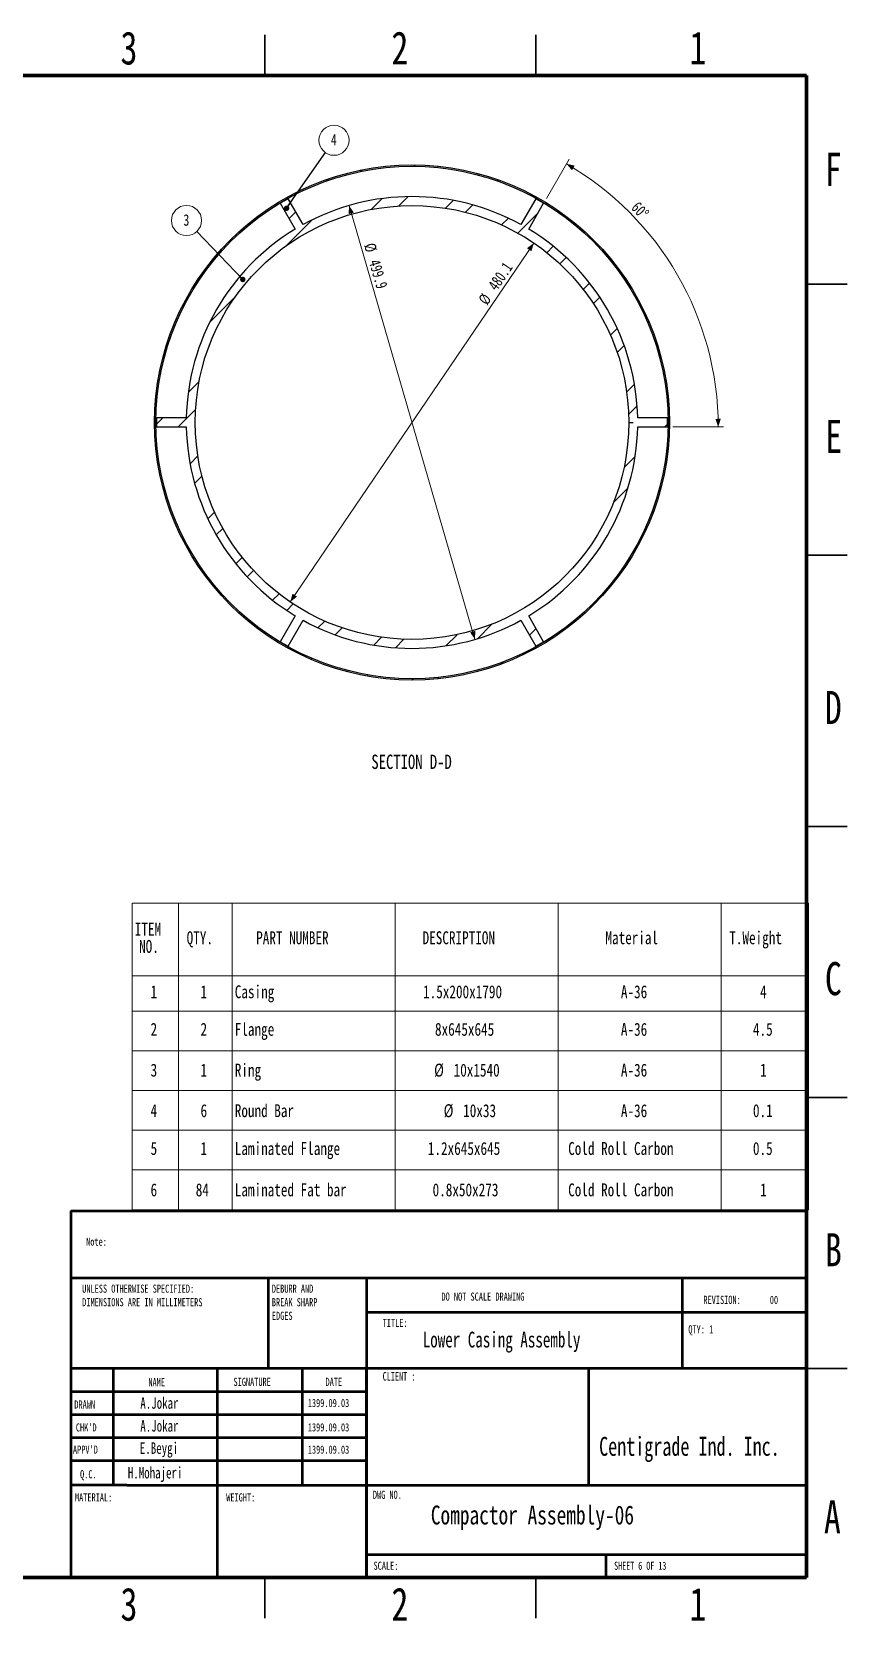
# Paper-space layout 'Sheet6' of a CAD drawing. Header units: millimetres. Extents: x 2 to 418, y 2 to 295.
# Drawn here: x 267 to 417.5, y 1.9 to 295 of the extents above; entities that cross this region are included whole.
import ezdxf

# ---------------------------------------------------------------- set-up
doc = ezdxf.new("R2010")
doc.units = ezdxf.units.MM
doc.styles.add('SLDTEXTSTYLE0', font='TXT', dxfattribs={"width": 0.75})
doc.styles.add('SLDTEXTSTYLE1', font='TXT', dxfattribs={"width": 0.686449})
doc.styles.add('SLDTEXTSTYLE2', font='TXT', dxfattribs={"width": 0.652778})
doc.styles.add('SLDTEXTSTYLE3', font='TXT', dxfattribs={"width": 0.692308})
doc.styles.add('SLDTEXTSTYLE4', font='TXT', dxfattribs={"width": 0.7})
doc.dimstyles.new('SLDDIMSTYLE3', dxfattribs={"dimtxt": 0.18, "dimasz": 1, "dimexe": 0, "dimexo": 0.0625, "dimgap": 0, "dimtad": 0, "dimtih": 1, "dimtoh": 1, "dimdec": 0, "dimrnd": 1e-09, "dimzin": 0, "dimdsep": 46, "dimtxsty": 'Standard', "dimblk1": 'DOT', "dimblk2": 'DOT', "dimsah": 1, "dimcen": 0.09, "dimadec": 0, "dimazin": 0, "dimtfac": 1, "dimtdec": 0, "dimtofl": 0, "dimtmove": 0, "dimatfit": 3, "dimldrblk": 'DOT', "dimfxl": 1, "dimfrac": 2, "dimtolj": 1, "dimtzin": 0, "dimarcsym": 0})
doc.dimstyles.new('SLDDIMSTYLE38', dxfattribs={"dimtxt": 2.116667, "dimasz": 1.5, "dimexe": 0, "dimexo": 0.0625, "dimgap": 0.529167, "dimtad": 1, "dimdec": 4, "dimlfac": 6, "dimzin": 12, "dimdsep": 46, "dimtxsty": 'SLDTEXTSTYLE0', "dimsah": 1, "dimcen": 0.09, "dimazin": 3, "dimtfac": 1, "dimtdec": 0, "dimtofl": 0, "dimtmove": 0, "dimatfit": 3, "dimfxl": 1, "dimfrac": 2, "dimtolj": 1, "dimtzin": 12, "dimarcsym": 0})
doc.dimstyles.new('SLDDIMSTYLE39', dxfattribs={"dimtxt": 2.116667, "dimasz": 1.5, "dimexe": 0, "dimexo": 0.0625, "dimgap": 0.529167, "dimtad": 1, "dimdec": 1, "dimlfac": 6, "dimrnd": 1e-09, "dimzin": 12, "dimdsep": 46, "dimtxsty": 'SLDTEXTSTYLE0', "dimsah": 1, "dimcen": 0, "dimadec": 0, "dimazin": 3, "dimtfac": 1, "dimtdec": 0, "dimtmove": 0, "dimatfit": 3, "dimfxl": 1, "dimfrac": 2, "dimtolj": 1, "dimtzin": 12, "dimarcsym": 0})

# ---------------------------------------------------------------- blocks, each defined once
blk = doc.blocks.new('SW_NOTE_78')
at = {"color": 0, "linetype": 'Continuous', "lineweight": 0, "char_height": 1.5, "attachment_point": 1, "style": 'SLDTEXTSTYLE0'}
for s, insert in [('UNLESS OTHERWISE SPECIFIED:', (0, 1.93)), ('DIMENSIONS ARE IN MILLIMETERS', (0, -0.57))]:
    blk.add_mtext(s, dxfattribs=dict(at, insert=insert))
blk = doc.blocks.new('SW_NOTE_79')
at = {"color": 0, "linetype": 'Continuous', "lineweight": 0, "char_height": 1.5, "attachment_point": 1, "style": 'SLDTEXTSTYLE0'}
for s, insert in [('DEBURR AND', (0, 1.93)), ('BREAK SHARP', (0, -0.57)), ('EDGES', (0, -3.07))]:
    blk.add_mtext(s, dxfattribs=dict(at, insert=insert))
blk = doc.blocks.new('SW_TABLEANNOTATION_3')
at = {"color": 0, "linetype": 'Continuous', "lineweight": 0}
for p, q in [((0, 0), (0, -56.55)), ((124.84, 0), (0, 0)), ((8.57, 0), (8.57, -13.39)), ((18.45, 0), (18.45, -13.39)), ((48.54, 0), (48.54, -13.39)), ((78.63, 0), (78.63, -13.39)), ((108.71, 0), (108.71, -13.39)), ((124.84, -56.55), (124.84, 0)), ((0, -13.39), (124.84, -13.39)), ((8.57, -13.39), (8.57, -56.55)), ((18.45, -13.39), (18.45, -56.55)), ((48.54, -13.39), (48.54, -56.55)), ((78.63, -13.39), (78.63, -56.55)), ((108.71, -13.39), (108.71, -56.55)), ((0, -19.91), (124.84, -19.91)), ((0, -27.24), (124.84, -27.24)), ((0, -34.57), (124.84, -34.57)), ((0, -41.89), (124.84, -41.89)), ((0, -49.22), (124.84, -49.22)), ((0, -56.55), (124.84, -56.55))]:
    blk.add_line(p, q, dxfattribs=at)
at = {"color": 0, "linetype": 'Continuous', "lineweight": 0, "attachment_point": 1, "style": 'SLDTEXTSTYLE0'}
for s, insert, char_height in [('ITEM', (0.5, -3.62), 2.381), ('QTY.', (10.07, -5.21), 2.381), ('PART NUMBER', (22.9, -5.21), 2.3813), ('DESCRIPTION', (53.61, -5.21), 2.3813), ('Material', (87.36, -5.21), 2.381), ('T.Weight', (110.21, -5.21), 2.381), ('NO.', (1.29, -6.8), 2.381), ('1', (3.41, -15.17), 2.38), ('1', (12.63, -15.17), 2.38), ('Casing', (18.95, -15.17), 2.381), ('1.5x200x1790', (53.7, -15.17), 2.3813), ('A-36', (90.21, -15.17), 2.381), ('4', (115.9, -15.17), 2.38), ('2', (3.41, -22.09), 2.38), ('2', (12.63, -22.09), 2.38), ('Flange', (18.95, -22.09), 2.381), ('8x645x645', (55.9, -22.09), 2.381), ('A-36', (90.21, -22.09), 2.381), ('4.5', (114.58, -22.09), 2.381), ('3', (3.41, -29.62), 2.38), ('1', (12.63, -29.62), 2.38), ('Ring', (18.95, -29.62), 2.381), ('%%c', (55.74, -29.62), 2.381), ('10x1540', (59.34, -29.62), 2.381), ('A-36', (90.21, -29.62), 2.381), ('1', (115.9, -29.62), 2.38), ('4', (3.41, -37.1), 2.38), ('6', (12.63, -37.1), 2.38), ('Round Bar', (18.95, -37.1), 2.381), ('%%c', (57.5, -37.1), 2.381), ('10x33', (61.1, -37.1), 2.381), ('A-36', (90.21, -37.1), 2.381), ('0.1', (114.58, -37.1), 2.381), ('Laminated Flange', (18.95, -44.07), 2.3813), ('Cold Roll Carbon', (80.48, -44.07), 2.3813), ('5', (3.41, -44.07), 2.38), ('1', (12.63, -44.07), 2.38), ('1.2x645x645', (54.58, -44.07), 2.3813), ('0.5', (114.58, -44.07), 2.381), ('6', (3.41, -51.7), 2.38), ('84', (11.75, -51.7), 2.381), ('Laminated Fat bar', (18.95, -51.7), 2.3813), ('0.8x50x273', (55.46, -51.7), 2.381), ('Cold Roll Carbon', (80.48, -51.7), 2.3813), ('1', (115.9, -51.7), 2.38)]:
    blk.add_mtext(s, dxfattribs=dict(at, insert=insert, char_height=char_height))
blk = doc.blocks.new('_D_117')
at = {"color": 7, "linetype": 'Continuous', "lineweight": 18, "transparency": 16777216}
for p, q in [((361.97, 264.3), (366.17, 271.57)), ((385.34, 222.17), (394.69, 222.17))]:
    blk.add_line(p, q, dxfattribs=at)
blk.add_arc((337.65, 222.17), 56.04, 0, 60, dxfattribs=at)
for points in [[(365.67, 270.7), (366.7, 269.5), (367.22, 270.36)], [(393.69, 222.17), (394.17, 223.68), (393.17, 223.66)]]:
    blk.add_solid(points, dxfattribs=at)
at = {"color": 7, "linetype": 'Continuous', "lineweight": 18, "transparency": 16777216, "insert": (379.05, 263.94), "char_height": 2.117, "attachment_point": 1, "rotation": 313.1813, "style": 'SLDTEXTSTYLE0'}
blk.add_mtext('60°', dxfattribs=at)
blk = doc.blocks.new('_D_118')
at = {"color": 7, "linetype": 'Continuous', "lineweight": 18, "transparency": 16777216}
blk.add_line((359.65, 256.09), (314.7, 189.9), dxfattribs=at)
for points in [[(359.65, 256.09), (358.39, 255.13), (359.22, 254.57)], [(314.7, 189.9), (315.95, 190.86), (315.13, 191.42)]]:
    blk.add_solid(points, dxfattribs=at)
at = {"color": 7, "linetype": 'Continuous', "lineweight": 18, "transparency": 16777216, "char_height": 2.117, "attachment_point": 1, "rotation": 55.8178, "style": 'SLDTEXTSTYLE0'}
for s, insert in [('480.1', (351.07, 248.32)), ('%%c', (349.28, 245.67))]:
    blk.add_mtext(s, dxfattribs=dict(at, insert=insert))
blk = doc.blocks.new('_D_119')
at = {"color": 7, "linetype": 'Continuous', "lineweight": 18, "transparency": 16777216}
blk.add_line((325.55, 263), (348.8, 182.99), dxfattribs=at)
for points in [[(325.55, 263), (325.49, 261.42), (326.45, 261.7)], [(348.8, 182.99), (348.86, 184.57), (347.9, 184.29)]]:
    blk.add_solid(points, dxfattribs=at)
at = {"color": 7, "linetype": 'Continuous', "lineweight": 18, "transparency": 16777216, "char_height": 2.117, "attachment_point": 1, "rotation": 286.2037, "style": 'SLDTEXTSTYLE0'}
for s, insert in [('%%c', (330.33, 256.31)), ('499.9', (331.22, 253.24))]:
    blk.add_mtext(s, dxfattribs=dict(at, insert=insert))
blk = doc.blocks.new('SW_NOTE_87')
at = {"color": 0, "linetype": 'Continuous', "lineweight": 0}
blk.add_circle((1.59, 2.28), 2.78, dxfattribs=at)
at = {"color": 0, "linetype": 'Continuous', "lineweight": 0, "insert": (1.57, 3.44), "char_height": 2.12, "attachment_point": 2, "style": 'SLDTEXTSTYLE0'}
blk.add_mtext('4', dxfattribs=at)
blk = doc.blocks.new('_DOT')
at = {"color": 0, "linetype": 'ByBlock', "lineweight": -2}
blk.add_line((-0.5, 0), (-1, 0), dxfattribs=at)
at = {"color": 0, "linetype": 'ByBlock', "const_width": 0.5}
blk.add_lwpolyline([(-0.25, 0, 1), (0.25, 0, 1)], format="xyb", close=True, dxfattribs=at)
blk = doc.blocks.new('SW_NOTE_88')
at = {"color": 0, "linetype": 'Continuous', "lineweight": 0}
blk.add_circle((-1.92, 2.01), 2.78, dxfattribs=at)
at = {"color": 0, "linetype": 'Continuous', "lineweight": 0, "insert": (-1.94, 3.17), "char_height": 2.12, "attachment_point": 2, "style": 'SLDTEXTSTYLE0'}
blk.add_mtext('3', dxfattribs=at)

psp = doc.layouts.new('Sheet6')

# ---------------------------------------------------------------- hatches: boundary and pattern name
at = {"linetype": 'Continuous', "lineweight": 18}
h = psp.add_hatch(dxfattribs=at)
h.set_pattern_fill('ANSI32', style=0)
edge = h.paths.add_edge_path(flags=0)
edge.add_arc((337.173643, 222.995261), 47.5, 0, 360)
edge = h.paths.add_edge_path(flags=0)
edge.add_arc((337.173643, 222.995261), 47.25, 0, 360)
h = psp.add_hatch(dxfattribs=at)
h.set_pattern_fill('ANSI32', style=0)
edge = h.paths.add_edge_path(flags=0)
edge.add_arc((337.173643, 222.995261), 47.5, 0, 360)
edge = h.paths.add_edge_path(flags=0)
edge.add_arc((337.173643, 222.995261), 47.25, 0, 360)
h = psp.add_hatch(dxfattribs=at)
h.set_pattern_fill('ANSI32', style=0)
edge = h.paths.add_edge_path(flags=0)
edge.add_arc((337.173643, 222.995261), 41.660081, 0, 360)
edge = h.paths.add_edge_path(flags=0)
edge.add_arc((337.173643, 222.995261), 40.006586, 0, 360)
h = psp.add_hatch(dxfattribs=at)
h.set_pattern_fill('ANSI32', style=0)
h.paths.add_polyline_path([(314.306294, 264.256166), (317.47296, 258.771338), (316.040992, 257.944591), (312.874325, 263.429419)], flags=0)
h = psp.add_hatch(dxfattribs=at)
h.set_pattern_fill('ANSI32', style=0)
h.paths.add_polyline_path([(361.47296, 263.429419), (358.306294, 257.944591), (356.874325, 258.771338), (360.040992, 264.256166)], flags=0)
h = psp.add_hatch(dxfattribs=at)
h.set_pattern_fill('ANSI32', style=0)
h.paths.add_polyline_path([(290.006976, 223.822008), (296.34031, 223.822008), (296.34031, 222.168513), (290.006976, 222.168513)], flags=0)
h = psp.add_hatch(dxfattribs=at)
h.set_pattern_fill('ANSI32', style=0)
h.paths.add_polyline_path([(384.34031, 222.168513), (378.006976, 222.168513), (378.006976, 223.822008), (384.34031, 223.822008)], flags=0)
h = psp.add_hatch(dxfattribs=at)
h.set_pattern_fill('ANSI32', style=0)
h.paths.add_polyline_path([(312.874325, 182.561103), (316.040992, 188.04593), (317.47296, 187.219183), (314.306294, 181.734356)], flags=0)
h = psp.add_hatch(dxfattribs=at)
h.set_pattern_fill('ANSI32', style=0)
h.paths.add_polyline_path([(360.040992, 181.734356), (356.874325, 187.219183), (358.306294, 188.04593), (361.47296, 182.561103)], flags=0)

# ---------------------------------------------------------------- linework, layer by layer
at = {"color": 7, "linetype": 'Continuous', "lineweight": 35}
for p, q in [((310, 287), (310, 294.5)), ((360, 287), (360, 294.5)), ((410, 248.5), (417.5, 248.5)), ((410, 198.5), (417.5, 198.5)), ((417.5, 148.5), (410, 148.5)), ((410, 148.5), (417.5, 148.5)), ((410, 98.5), (417.5, 98.5)), ((410, 48.5), (417.5, 48.5)), ((310, 10), (310, 2.5)), ((360, 10), (360, 2.5))]:
    psp.add_line(p, q, dxfattribs=at)
at = {"color": 7, "linetype": 'Continuous', "lineweight": 70}
for p, q in [((10, 287), (410, 287)), ((410, 287), (410, 10)), ((410, 10), (10, 10))]:
    psp.add_line(p, q, dxfattribs=at)
at = {"color": 7, "linetype": 'Continuous', "lineweight": 25}
for p, q in [((314.306294, 264.256166), (312.874325, 263.429419)), ((317.063689, 259.480217), (314.306294, 264.256166)), ((360.040992, 264.256166), (357.283597, 259.480217)), ((361.47296, 263.429419), (360.040992, 264.256166)), ((312.874325, 263.429419), (315.631721, 258.65347)), ((358.715565, 258.65347), (361.47296, 263.429419)), ((290.006976, 223.822008), (290.006976, 222.168513)), ((295.521767, 223.822008), (290.006976, 223.822008)), ((384.34031, 223.822008), (378.825519, 223.822008)), ((384.34031, 222.168513), (384.34031, 223.822008)), ((290.006976, 222.168513), (295.521767, 222.168513)), ((378.825519, 222.168513), (384.34031, 222.168513)), ((315.631721, 187.337051), (312.874325, 182.561103)), ((314.306294, 181.734356), (317.063689, 186.510304)), ((357.283597, 186.510304), (360.040992, 181.734356)), ((361.47296, 182.561103), (358.715565, 187.337051)), ((312.874325, 182.561103), (314.306294, 181.734356)), ((360.040992, 181.734356), (361.47296, 182.561103))]:
    psp.add_line(p, q, dxfattribs=at)
at = {"color": 8, "linetype": 'Continuous', "lineweight": 25}
psp.add_line((377.180229, 222.995261), (378.006976, 222.995261), dxfattribs=at)
at = {"color": 7, "linetype": 'Continuous', "lineweight": 50}
for p, q in [((274.2, 77.597005), (410, 77.597005)), ((274.2, 77.597005), (274.2, 65.25)), ((274.2, 65.25), (410, 65.25)), ((274.2, 65.25), (274.2, 10.25)), ((310.6, 65.25), (310.6, 48.5)), ((328.8, 65.25), (328.8, 10)), ((387.090026, 48.5), (387.090026, 65.25)), ((410, 58.875), (328.8, 58.875)), ((410, 48.5), (274.2, 48.5)), ((282, 48.5), (282, 27)), ((301.190952, 48.5), (301.190952, 10.25)), ((316.906076, 48.5), (316.906076, 27)), ((328.8, 10.25), (328.8, 48.5)), ((369.78594, 27), (369.78594, 48.5)), ((328.8, 44.25), (274.2, 44.25)), ((328.8, 40), (274.2, 40)), ((328.8, 35.75), (274.2, 35.75)), ((328.8, 31.5), (274.2, 31.5)), ((284.6, 27), (274.2, 27)), ((284.6, 27), (410, 27)), ((328.8, 14.25), (410, 14.25)), ((373, 10), (373, 14.25))]:
    psp.add_line(p, q, dxfattribs=at)
at = {"color": 7, "linetype": 'Continuous', "lineweight": 25}
for radius in [47.5, 47.25, 40.006586]:
    psp.add_circle((337.173643, 222.995261), radius, dxfattribs=at)
for start, end in [(61.13711348, 118.86288652), (121.13711348, 178.86288652), (1.13711348, 58.86288652), (181.13711348, 238.86288652), (301.13711348, 358.86288652), (241.13711348, 298.86288652)]:
    psp.add_arc((337.173643, 222.995261), 41.660081, start, end, dxfattribs=at)

# ---------------------------------------------------------------- block references
at = {"color": 7, "linetype": 'Continuous', "lineweight": 0}
for name, p in [('SW_NOTE_87', (321.188169, 272.766852)), ('SW_NOTE_88', (297.479117, 258.228539)), ('SW_TABLEANNOTATION_3', (285.518194, 134.361403)), ('SW_NOTE_78', (276.30883, 62.069489)), ('SW_NOTE_79', (311.309216, 62.06949))]:
    psp.add_blockref(name, p, dxfattribs=at)

# ---------------------------------------------------------------- texts
for s, insert, char_height, attachment_point, style in [('3', (284.938617, 295.11369), 6.096, 2, 'SLDTEXTSTYLE0'), ('2', (334.938617, 295.11369), 6.096, 2, 'SLDTEXTSTYLE0'), ('1', (389.938617, 295.11369), 6.096, 2, 'SLDTEXTSTYLE0'), ('F', (414.9365, 272.72569), 6.096, 2, 'SLDTEXTSTYLE0'), ('E', (415.010583, 223.47569), 6.096, 2, 'SLDTEXTSTYLE0'), ('D', (414.93015, 173.47569), 6.096, 2, 'SLDTEXTSTYLE0'), ('SECTION D-D', (337.098003, 161.736258), 2.64583333, 2, 'SLDTEXTSTYLE0'), ('C', (414.9365, 123.47569), 6.096, 2, 'SLDTEXTSTYLE0'), ('B', (414.953433, 73.47569), 6.096, 2, 'SLDTEXTSTYLE0'), ('Note:', (277.03228, 72.666299), 1.5, 1, 'SLDTEXTSTYLE0'), ('DO NOT SCALE DRAWING', (342.614641, 62.532994), 1.5, 1, 'SLDTEXTSTYLE0'), ('REVISION:       00', (390.95489, 61.934773), 1.5, 1, 'SLDTEXTSTYLE2'), ('TITLE:', (331.759515, 57.683927), 1.5, 1, 'SLDTEXTSTYLE0'), ('QTY: 1', (388.178664, 56.503091), 1.5, 1, 'SLDTEXTSTYLE0'), ('Lower Casing Assembly', (339.152372, 55.312352), 2.91041667, 1, 'SLDTEXTSTYLE4'), ('CLIENT :', (331.759515, 47.885269), 1.5875, 1, 'SLDTEXTSTYLE4'), ('NAME', (288.522239, 46.751483), 1.5, 1, 'SLDTEXTSTYLE0'), ('SIGNATURE', (304.233588, 46.811756), 1.5, 1, 'SLDTEXTSTYLE0'), ('DATE', (321.217826, 46.811756), 1.5, 1, 'SLDTEXTSTYLE0'), ('DRAWN', (274.843363, 42.634781), 1.5, 1, 'SLDTEXTSTYLE1'), ('A.Jokar', (287.033238, 43.219213), 2.1166667, 1, 'SLDTEXTSTYLE4'), ('1399.09.03', (317.943649, 42.916931), 1.5, 1, 'SLDTEXTSTYLE0'), ("CHK'D", (275.139222, 38.411853), 1.5, 1, 'SLDTEXTSTYLE0'), ('A.Jokar', (287.033238, 38.996284), 2.1166667, 1, 'SLDTEXTSTYLE4'), ('1399.09.03', (317.943649, 38.425533), 1.5, 1, 'SLDTEXTSTYLE0'), ('Centigrade Ind. Inc.', (371.707574, 35.923416), 3.5, 1, 'SLDTEXTSTYLE4'), ("APPV'D", (274.601722, 34.315867), 1.5, 1, 'SLDTEXTSTYLE0'), ('E.Beygi', (286.947004, 34.900298), 2.1166667, 1, 'SLDTEXTSTYLE4'), ('1399.09.03', (317.943649, 34.315867), 1.5, 1, 'SLDTEXTSTYLE0'), ('Q.C.', (275.915394, 29.775636), 1.5, 1, 'SLDTEXTSTYLE0'), ('H.Mohajeri', (284.734303, 30.360067), 2.1166667, 1, 'SLDTEXTSTYLE4'), ('MATERIAL:', (274.975238, 25.504662), 1.5, 1, 'SLDTEXTSTYLE0'), ('WEIGHT:', (302.893607, 25.503246), 1.4986, 1, 'SLDTEXTSTYLE0'), ('DWG NO.', (329.953002, 25.986056), 1.5, 1, 'SLDTEXTSTYLE0'), ('A', (414.756583, 24.22569), 6.096, 2, 'SLDTEXTSTYLE0'), ('Compactor Assembly-06', (340.648112, 23.258013), 3.5, 1, 'SLDTEXTSTYLE0'), ('SCALE:', (330.073966, 12.900087), 1.5, 1, 'SLDTEXTSTYLE0'), ('SHEET 6 OF 13', (374.478294, 12.900087), 1.5, 1, 'SLDTEXTSTYLE3'), ('3', (284.938617, 8.11369), 6.096, 2, 'SLDTEXTSTYLE0'), ('2', (334.938617, 8.11369), 6.096, 2, 'SLDTEXTSTYLE0'), ('1', (389.938617, 8.11369), 6.096, 2, 'SLDTEXTSTYLE0')]:
    psp.add_mtext(s, dxfattribs=dict(at, insert=insert, char_height=char_height, attachment_point=attachment_point, style=style))

# ---------------------------------------------------------------- dimensions: what is measured, and where the dimension line sits
at = {"color": 7, "linetype": 'Continuous', "lineweight": 18}
dim = psp.add_angular_dim_2l(base=(386.183479, 250.188773), line1=((378.006976, 222.168513), (384.34031, 222.168513)), line2=((361.47296, 263.429419), (358.306294, 257.944591)), dimstyle='SLDDIMSTYLE38', dxfattribs=at)
dim.commit()
dim.dimension.update_dxf_attribs({"geometry": '_D_117', "text_midpoint": (378.515242, 260.517577), "dimtype": 162})
for p1, p2, picture, middle in [((325.548252, 263.000418), (348.799033, 182.990103), '_D_119', (329.126298, 250.687734)), ((359.650388, 256.090923), (314.696898, 189.899599), '_D_118', (354.43549, 248.412293))]:
    dim = psp.add_diameter_dim_2p(p1=p1, p2=p2, dimstyle='SLDDIMSTYLE39', dxfattribs=at)
    dim.commit()
    dim.dimension.update_dxf_attribs({"geometry": picture, "text_midpoint": middle, "dimtype": 163})

# ---------------------------------------------------------------- leaders
at = {"color": 7, "linetype": 'Continuous', "lineweight": 0}
for points in [[(314.035229, 262.501732), (321.188169, 272.766852)], [(305.950656, 249.364341), (297.479117, 258.228539)]]:
    psp.add_leader(points, dimstyle='SLDDIMSTYLE3', dxfattribs=at)

doc.saveas('drawing.dxf')
